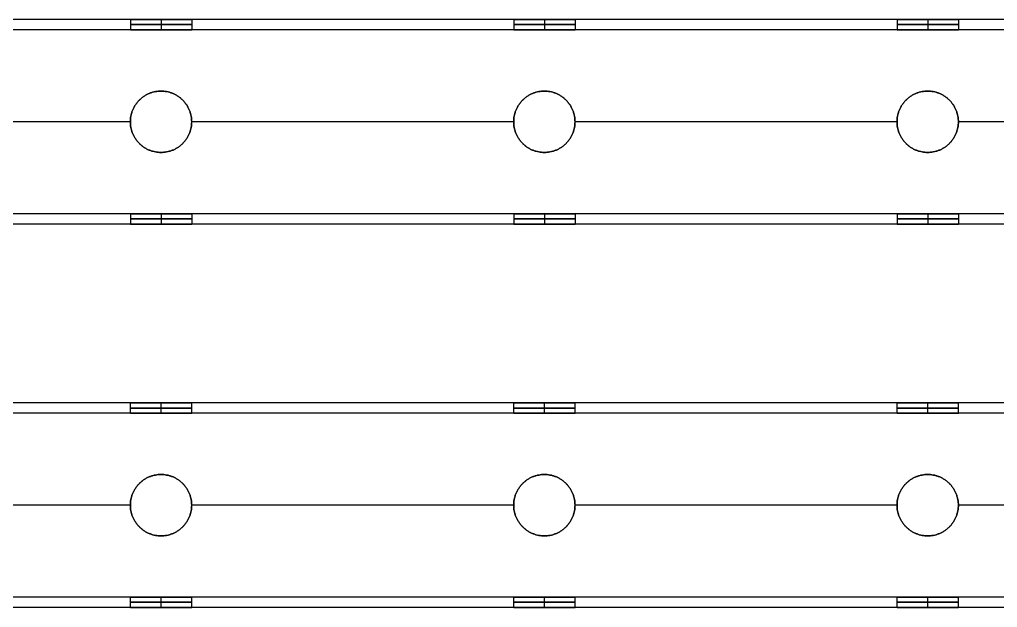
# Model space of a CAD drawing. Header units: millimetres. Extents: x -5956 to -4640, y -5088 to -3772.
# Drawn here: x -5213.3 to -5022, y -4487.4 to -4372.4 of the extents above; entities that cross this region are included whole.
import ezdxf

# ---------------------------------------------------------------- set-up
doc = ezdxf.new("R2010")
doc.units = ezdxf.units.MM
doc.header["$MEASUREMENT"] = 0
doc.layers.add('staal', color=5, linetype='Continuous', true_color=0x0000ff)

msp = doc.modelspace()

# ---------------------------------------------------------------- linework, layer by layer
at = {"layer": 'staal'}
for p, q in [((-5191.61, -4372.39, -404.81), (-5191.61, -4374.39, -404.81)), ((-5185.61, -4372.39, -398.81), (-5185.61, -4374.39, -398.81)), ((-5185.61, -4372.39, -410.81), (-5185.61, -4374.39, -410.81)), ((-5179.61, -4372.39, -404.81), (-5179.61, -4374.39, -404.81)), ((-5116.61, -4372.39, -404.81), (-5116.61, -4374.39, -404.81)), ((-5110.61, -4372.39, -398.81), (-5110.61, -4374.39, -398.81)), ((-5110.61, -4372.39, -410.81), (-5110.61, -4374.39, -410.81)), ((-5104.61, -4372.39, -404.81), (-5104.61, -4374.39, -404.81)), ((-5041.61, -4372.39, -404.81), (-5041.61, -4374.39, -404.81)), ((-5035.61, -4372.39, -398.81), (-5035.61, -4374.39, -398.81)), ((-5035.61, -4372.39, -410.81), (-5035.61, -4374.39, -410.81)), ((-5029.61, -4372.39, -404.81), (-5029.61, -4374.39, -404.81)), ((-5185.61, -4386.39, -422.81), (-5185.61, -4386.39, -424.81)), ((-5185.61, -4386.39, -384.81), (-5185.61, -4386.39, -386.81)), ((-5110.61, -4386.39, -422.81), (-5110.61, -4386.39, -424.81)), ((-5110.61, -4386.39, -384.81), (-5110.61, -4386.39, -386.81)), ((-5035.61, -4386.39, -422.81), (-5035.61, -4386.39, -424.81)), ((-5035.61, -4386.39, -384.81), (-5035.61, -4386.39, -386.81)), ((-5191.61, -4392.39, -422.81), (-5191.61, -4392.39, -424.81)), ((-5191.61, -4392.39, -384.81), (-5191.61, -4392.39, -386.81)), ((-5179.61, -4392.39, -422.81), (-5179.61, -4392.39, -424.81)), ((-5179.61, -4392.39, -384.81), (-5179.61, -4392.39, -386.81)), ((-5116.61, -4392.39, -422.81), (-5116.61, -4392.39, -424.81)), ((-5116.61, -4392.39, -384.81), (-5116.61, -4392.39, -386.81)), ((-5104.61, -4392.39, -422.81), (-5104.61, -4392.39, -424.81)), ((-5104.61, -4392.39, -384.81), (-5104.61, -4392.39, -386.81)), ((-5041.61, -4392.39, -422.81), (-5041.61, -4392.39, -424.81)), ((-5041.61, -4392.39, -384.81), (-5041.61, -4392.39, -386.81)), ((-5029.61, -4392.39, -422.81), (-5029.61, -4392.39, -424.81)), ((-5029.61, -4392.39, -384.81), (-5029.61, -4392.39, -386.81)), ((-5185.61, -4398.39, -422.81), (-5185.61, -4398.39, -424.81)), ((-5185.61, -4398.39, -384.81), (-5185.61, -4398.39, -386.81)), ((-5110.61, -4398.39, -422.81), (-5110.61, -4398.39, -424.81)), ((-5110.61, -4398.39, -384.81), (-5110.61, -4398.39, -386.81)), ((-5035.61, -4398.39, -422.81), (-5035.61, -4398.39, -424.81)), ((-5035.61, -4398.39, -384.81), (-5035.61, -4398.39, -386.81)), ((-5191.61, -4410.39, -404.81), (-5191.61, -4412.39, -404.81)), ((-5185.61, -4410.39, -398.81), (-5185.61, -4412.39, -398.81)), ((-5185.61, -4410.39, -410.81), (-5185.61, -4412.39, -410.81)), ((-5179.61, -4410.39, -404.81), (-5179.61, -4412.39, -404.81)), ((-5116.61, -4410.39, -404.81), (-5116.61, -4412.39, -404.81)), ((-5110.61, -4410.39, -398.81), (-5110.61, -4412.39, -398.81)), ((-5110.61, -4410.39, -410.81), (-5110.61, -4412.39, -410.81)), ((-5104.61, -4410.39, -404.81), (-5104.61, -4412.39, -404.81)), ((-5041.61, -4410.39, -404.81), (-5041.61, -4412.39, -404.81)), ((-5035.61, -4410.39, -398.81), (-5035.61, -4412.39, -398.81)), ((-5035.61, -4410.39, -410.81), (-5035.61, -4412.39, -410.81)), ((-5029.61, -4410.39, -404.81), (-5029.61, -4412.39, -404.81)), ((-5191.61, -4449.39, 1641.01), (-5191.61, -4447.39, 1641.01)), ((-5185.61, -4449.39, 1647.01), (-5185.61, -4447.39, 1647.01)), ((-5185.61, -4449.39, 1635.01), (-5185.61, -4447.39, 1635.01)), ((-5179.61, -4449.39, 1641.01), (-5179.61, -4447.39, 1641.01)), ((-5116.61, -4449.39, 1641.01), (-5116.61, -4447.39, 1641.01)), ((-5110.61, -4449.39, 1647.01), (-5110.61, -4447.39, 1647.01)), ((-5110.61, -4449.39, 1635.01), (-5110.61, -4447.39, 1635.01)), ((-5104.61, -4449.39, 1641.01), (-5104.61, -4447.39, 1641.01)), ((-5041.61, -4449.39, 1641.01), (-5041.61, -4447.39, 1641.01)), ((-5035.61, -4449.39, 1647.01), (-5035.61, -4447.39, 1647.01)), ((-5035.61, -4449.39, 1635.01), (-5035.61, -4447.39, 1635.01)), ((-5029.61, -4449.39, 1641.01), (-5029.61, -4447.39, 1641.01)), ((-5185.61, -4461.39, 1623.01), (-5185.61, -4461.39, 1621.01)), ((-5185.61, -4461.39, 1661.01), (-5185.61, -4461.39, 1659.01)), ((-5110.61, -4461.39, 1623.01), (-5110.61, -4461.39, 1621.01)), ((-5110.61, -4461.39, 1661.01), (-5110.61, -4461.39, 1659.01)), ((-5035.61, -4461.39, 1623.01), (-5035.61, -4461.39, 1621.01)), ((-5035.61, -4461.39, 1661.01), (-5035.61, -4461.39, 1659.01)), ((-5191.61, -4467.39, 1623.01), (-5191.61, -4467.39, 1621.01)), ((-5191.61, -4467.39, 1661.01), (-5191.61, -4467.39, 1659.01)), ((-5179.61, -4467.39, 1623.01), (-5179.61, -4467.39, 1621.01)), ((-5179.61, -4467.39, 1661.01), (-5179.61, -4467.39, 1659.01)), ((-5116.61, -4467.39, 1623.01), (-5116.61, -4467.39, 1621.01)), ((-5116.61, -4467.39, 1661.01), (-5116.61, -4467.39, 1659.01)), ((-5104.61, -4467.39, 1623.01), (-5104.61, -4467.39, 1621.01)), ((-5104.61, -4467.39, 1661.01), (-5104.61, -4467.39, 1659.01)), ((-5041.61, -4467.39, 1623.01), (-5041.61, -4467.39, 1621.01)), ((-5041.61, -4467.39, 1661.01), (-5041.61, -4467.39, 1659.01)), ((-5029.61, -4467.39, 1623.01), (-5029.61, -4467.39, 1621.01)), ((-5029.61, -4467.39, 1661.01), (-5029.61, -4467.39, 1659.01)), ((-5185.61, -4473.39, 1623.01), (-5185.61, -4473.39, 1621.01)), ((-5185.61, -4473.39, 1661.01), (-5185.61, -4473.39, 1659.01)), ((-5110.61, -4473.39, 1623.01), (-5110.61, -4473.39, 1621.01)), ((-5110.61, -4473.39, 1661.01), (-5110.61, -4473.39, 1659.01)), ((-5035.61, -4473.39, 1623.01), (-5035.61, -4473.39, 1621.01)), ((-5035.61, -4473.39, 1661.01), (-5035.61, -4473.39, 1659.01)), ((-5191.61, -4487.39, 1641.01), (-5191.61, -4485.39, 1641.01)), ((-5185.61, -4487.39, 1647.01), (-5185.61, -4485.39, 1647.01)), ((-5185.61, -4487.39, 1635.01), (-5185.61, -4485.39, 1635.01)), ((-5179.61, -4487.39, 1641.01), (-5179.61, -4485.39, 1641.01)), ((-5116.61, -4487.39, 1641.01), (-5116.61, -4485.39, 1641.01)), ((-5110.61, -4487.39, 1647.01), (-5110.61, -4485.39, 1647.01)), ((-5110.61, -4487.39, 1635.01), (-5110.61, -4485.39, 1635.01)), ((-5104.61, -4487.39, 1641.01), (-5104.61, -4485.39, 1641.01)), ((-5041.61, -4487.39, 1641.01), (-5041.61, -4485.39, 1641.01)), ((-5035.61, -4487.39, 1647.01), (-5035.61, -4485.39, 1647.01)), ((-5035.61, -4487.39, 1635.01), (-5035.61, -4485.39, 1635.01)), ((-5029.61, -4487.39, 1641.01), (-5029.61, -4485.39, 1641.01))]:
    msp.add_line(p, q, dxfattribs=at)
for points in [[(-4680.11, -4372.39, -424.81), (-4997.86, -4372.39, -424.81), (-5315.61, -4372.39, -424.81)], [(-4680.11, -4372.39, -384.81), (-4997.86, -4372.39, -384.81), (-5315.61, -4372.39, -384.81)], [(-5191.61, -4372.39, -404.81), (-5223.11, -4372.39, -404.81), (-5254.61, -4372.39, -404.81)], [(-5116.61, -4372.39, -404.81), (-5148.11, -4372.39, -404.81), (-5179.61, -4372.39, -404.81)], [(-5041.61, -4372.39, -404.81), (-5073.11, -4372.39, -404.81), (-5104.61, -4372.39, -404.81)], [(-4966.61, -4372.39, -404.81), (-4998.11, -4372.39, -404.81), (-5029.61, -4372.39, -404.81)], [(-4680.11, -4374.39, -422.81), (-4997.86, -4374.39, -422.81), (-5315.61, -4374.39, -422.81)], [(-4680.11, -4374.39, -386.81), (-4997.86, -4374.39, -386.81), (-5315.61, -4374.39, -386.81)], [(-5191.61, -4374.39, -404.81), (-5223.11, -4374.39, -404.81), (-5254.61, -4374.39, -404.81)], [(-5116.61, -4374.39, -404.81), (-5148.11, -4374.39, -404.81), (-5179.61, -4374.39, -404.81)], [(-5041.61, -4374.39, -404.81), (-5073.11, -4374.39, -404.81), (-5104.61, -4374.39, -404.81)], [(-4966.61, -4374.39, -404.81), (-4998.11, -4374.39, -404.81), (-5029.61, -4374.39, -404.81)], [(-5191.61, -4392.39, -424.81), (-5223.11, -4392.39, -424.81), (-5254.61, -4392.39, -424.81)], [(-5191.61, -4392.39, -384.81), (-5223.11, -4392.39, -384.81), (-5254.61, -4392.39, -384.81)], [(-5191.61, -4392.39, -422.81), (-5223.11, -4392.39, -422.81), (-5254.61, -4392.39, -422.81)], [(-5191.61, -4392.39, -386.81), (-5223.11, -4392.39, -386.81), (-5254.61, -4392.39, -386.81)], [(-5116.61, -4392.39, -424.81), (-5148.11, -4392.39, -424.81), (-5179.61, -4392.39, -424.81)], [(-5116.61, -4392.39, -384.81), (-5148.11, -4392.39, -384.81), (-5179.61, -4392.39, -384.81)], [(-5116.61, -4392.39, -422.81), (-5148.11, -4392.39, -422.81), (-5179.61, -4392.39, -422.81)], [(-5116.61, -4392.39, -386.81), (-5148.11, -4392.39, -386.81), (-5179.61, -4392.39, -386.81)], [(-5041.61, -4392.39, -424.81), (-5073.11, -4392.39, -424.81), (-5104.61, -4392.39, -424.81)], [(-5041.61, -4392.39, -384.81), (-5073.11, -4392.39, -384.81), (-5104.61, -4392.39, -384.81)], [(-5041.61, -4392.39, -422.81), (-5073.11, -4392.39, -422.81), (-5104.61, -4392.39, -422.81)], [(-5041.61, -4392.39, -386.81), (-5073.11, -4392.39, -386.81), (-5104.61, -4392.39, -386.81)], [(-4966.61, -4392.39, -424.81), (-4998.11, -4392.39, -424.81), (-5029.61, -4392.39, -424.81)], [(-4966.61, -4392.39, -384.81), (-4998.11, -4392.39, -384.81), (-5029.61, -4392.39, -384.81)], [(-4966.61, -4392.39, -422.81), (-4998.11, -4392.39, -422.81), (-5029.61, -4392.39, -422.81)], [(-4966.61, -4392.39, -386.81), (-4998.11, -4392.39, -386.81), (-5029.61, -4392.39, -386.81)], [(-4680.11, -4410.39, -422.81), (-4997.86, -4410.39, -422.81), (-5315.61, -4410.39, -422.81)], [(-4680.11, -4410.39, -386.81), (-4997.86, -4410.39, -386.81), (-5315.61, -4410.39, -386.81)], [(-5191.61, -4410.39, -404.81), (-5223.11, -4410.39, -404.81), (-5254.61, -4410.39, -404.81)], [(-5116.61, -4410.39, -404.81), (-5148.11, -4410.39, -404.81), (-5179.61, -4410.39, -404.81)], [(-5041.61, -4410.39, -404.81), (-5073.11, -4410.39, -404.81), (-5104.61, -4410.39, -404.81)], [(-4966.61, -4410.39, -404.81), (-4998.11, -4410.39, -404.81), (-5029.61, -4410.39, -404.81)], [(-4680.11, -4412.39, -424.81), (-4997.86, -4412.39, -424.81), (-5315.61, -4412.39, -424.81)], [(-4680.11, -4412.39, -384.81), (-4997.86, -4412.39, -384.81), (-5315.61, -4412.39, -384.81)], [(-5191.61, -4412.39, -404.81), (-5223.11, -4412.39, -404.81), (-5254.61, -4412.39, -404.81)], [(-5116.61, -4412.39, -404.81), (-5148.11, -4412.39, -404.81), (-5179.61, -4412.39, -404.81)], [(-5041.61, -4412.39, -404.81), (-5073.11, -4412.39, -404.81), (-5104.61, -4412.39, -404.81)], [(-4966.61, -4412.39, -404.81), (-4998.11, -4412.39, -404.81), (-5029.61, -4412.39, -404.81)], [(-4680.11, -4447.39, 1621.01), (-4997.86, -4447.39, 1621.01), (-5315.61, -4447.39, 1621.01)], [(-4680.11, -4447.39, 1661.01), (-4997.86, -4447.39, 1661.01), (-5315.61, -4447.39, 1661.01)], [(-5191.61, -4447.39, 1641.01), (-5223.11, -4447.39, 1641.01), (-5254.61, -4447.39, 1641.01)], [(-5116.61, -4447.39, 1641.01), (-5148.11, -4447.39, 1641.01), (-5179.61, -4447.39, 1641.01)], [(-5041.61, -4447.39, 1641.01), (-5073.11, -4447.39, 1641.01), (-5104.61, -4447.39, 1641.01)], [(-4966.61, -4447.39, 1641.01), (-4998.11, -4447.39, 1641.01), (-5029.61, -4447.39, 1641.01)], [(-4680.11, -4449.39, 1623.01), (-4997.86, -4449.39, 1623.01), (-5315.61, -4449.39, 1623.01)], [(-4680.11, -4449.39, 1659.01), (-4997.86, -4449.39, 1659.01), (-5315.61, -4449.39, 1659.01)], [(-5191.61, -4449.39, 1641.01), (-5223.11, -4449.39, 1641.01), (-5254.61, -4449.39, 1641.01)], [(-5116.61, -4449.39, 1641.01), (-5148.11, -4449.39, 1641.01), (-5179.61, -4449.39, 1641.01)], [(-5041.61, -4449.39, 1641.01), (-5073.11, -4449.39, 1641.01), (-5104.61, -4449.39, 1641.01)], [(-4966.61, -4449.39, 1641.01), (-4998.11, -4449.39, 1641.01), (-5029.61, -4449.39, 1641.01)], [(-5191.61, -4467.39, 1621.01), (-5223.11, -4467.39, 1621.01), (-5254.61, -4467.39, 1621.01)], [(-5191.61, -4467.39, 1661.01), (-5223.11, -4467.39, 1661.01), (-5254.61, -4467.39, 1661.01)], [(-5191.61, -4467.39, 1623.01), (-5223.11, -4467.39, 1623.01), (-5254.61, -4467.39, 1623.01)], [(-5191.61, -4467.39, 1659.01), (-5223.11, -4467.39, 1659.01), (-5254.61, -4467.39, 1659.01)], [(-5116.61, -4467.39, 1621.01), (-5148.11, -4467.39, 1621.01), (-5179.61, -4467.39, 1621.01)], [(-5116.61, -4467.39, 1661.01), (-5148.11, -4467.39, 1661.01), (-5179.61, -4467.39, 1661.01)], [(-5116.61, -4467.39, 1623.01), (-5148.11, -4467.39, 1623.01), (-5179.61, -4467.39, 1623.01)], [(-5116.61, -4467.39, 1659.01), (-5148.11, -4467.39, 1659.01), (-5179.61, -4467.39, 1659.01)], [(-5041.61, -4467.39, 1621.01), (-5073.11, -4467.39, 1621.01), (-5104.61, -4467.39, 1621.01)], [(-5041.61, -4467.39, 1661.01), (-5073.11, -4467.39, 1661.01), (-5104.61, -4467.39, 1661.01)], [(-5041.61, -4467.39, 1623.01), (-5073.11, -4467.39, 1623.01), (-5104.61, -4467.39, 1623.01)], [(-5041.61, -4467.39, 1659.01), (-5073.11, -4467.39, 1659.01), (-5104.61, -4467.39, 1659.01)], [(-4966.61, -4467.39, 1621.01), (-4998.11, -4467.39, 1621.01), (-5029.61, -4467.39, 1621.01)], [(-4966.61, -4467.39, 1661.01), (-4998.11, -4467.39, 1661.01), (-5029.61, -4467.39, 1661.01)], [(-4966.61, -4467.39, 1623.01), (-4998.11, -4467.39, 1623.01), (-5029.61, -4467.39, 1623.01)], [(-4966.61, -4467.39, 1659.01), (-4998.11, -4467.39, 1659.01), (-5029.61, -4467.39, 1659.01)], [(-4680.11, -4485.39, 1623.01), (-4997.86, -4485.39, 1623.01), (-5315.61, -4485.39, 1623.01)], [(-4680.11, -4485.39, 1659.01), (-4997.86, -4485.39, 1659.01), (-5315.61, -4485.39, 1659.01)], [(-5191.61, -4485.39, 1641.01), (-5223.11, -4485.39, 1641.01), (-5254.61, -4485.39, 1641.01)], [(-5116.61, -4485.39, 1641.01), (-5148.11, -4485.39, 1641.01), (-5179.61, -4485.39, 1641.01)], [(-5041.61, -4485.39, 1641.01), (-5073.11, -4485.39, 1641.01), (-5104.61, -4485.39, 1641.01)], [(-4966.61, -4485.39, 1641.01), (-4998.11, -4485.39, 1641.01), (-5029.61, -4485.39, 1641.01)], [(-4680.11, -4487.39, 1621.01), (-4997.86, -4487.39, 1621.01), (-5315.61, -4487.39, 1621.01)], [(-4680.11, -4487.39, 1661.01), (-4997.86, -4487.39, 1661.01), (-5315.61, -4487.39, 1661.01)], [(-5191.61, -4487.39, 1641.01), (-5223.11, -4487.39, 1641.01), (-5254.61, -4487.39, 1641.01)], [(-5116.61, -4487.39, 1641.01), (-5148.11, -4487.39, 1641.01), (-5179.61, -4487.39, 1641.01)], [(-5041.61, -4487.39, 1641.01), (-5073.11, -4487.39, 1641.01), (-5104.61, -4487.39, 1641.01)], [(-4966.61, -4487.39, 1641.01), (-4998.11, -4487.39, 1641.01), (-5029.61, -4487.39, 1641.01)]]:
    msp.add_open_spline(points, degree=2, dxfattribs=at)
for points, weights, knots in [([(-5185.61, -4372.39, -398.81), (-5191.61, -4372.39, -398.81), (-5191.61, -4372.39, -404.81), (-5191.61, -4372.39, -410.81), (-5185.61, -4372.39, -410.81), (-5179.61, -4372.39, -410.81), (-5179.61, -4372.39, -404.81), (-5179.61, -4372.39, -398.81), (-5185.61, -4372.39, -398.81)], [1, 0.707106781187, 1, 0.707106781187, 1, 0.707106781187, 1, 0.707106781187, 1], [0, 0, 0, 7.853982, 7.853982, 15.707963, 15.707963, 23.561945, 23.561945, 31.415927, 31.415927, 31.415927]), ([(-5185.61, -4373.39, -398.81), (-5191.61, -4373.39, -398.81), (-5191.61, -4373.39, -404.81), (-5191.61, -4373.39, -410.81), (-5185.61, -4373.39, -410.81), (-5179.61, -4373.39, -410.81), (-5179.61, -4373.39, -404.81), (-5179.61, -4373.39, -398.81), (-5185.61, -4373.39, -398.81)], [1, 0.707106781187, 1, 0.707106781187, 1, 0.707106781187, 1, 0.707106781187, 1], [0, 0, 0, 7.853982, 7.853982, 15.707963, 15.707963, 23.561945, 23.561945, 31.415927, 31.415927, 31.415927]), ([(-5110.61, -4372.39, -398.81), (-5116.61, -4372.39, -398.81), (-5116.61, -4372.39, -404.81), (-5116.61, -4372.39, -410.81), (-5110.61, -4372.39, -410.81), (-5104.61, -4372.39, -410.81), (-5104.61, -4372.39, -404.81), (-5104.61, -4372.39, -398.81), (-5110.61, -4372.39, -398.81)], [1, 0.707106781187, 1, 0.707106781187, 1, 0.707106781187, 1, 0.707106781187, 1], [0, 0, 0, 7.853982, 7.853982, 15.707963, 15.707963, 23.561945, 23.561945, 31.415927, 31.415927, 31.415927]), ([(-5110.61, -4373.39, -398.81), (-5116.61, -4373.39, -398.81), (-5116.61, -4373.39, -404.81), (-5116.61, -4373.39, -410.81), (-5110.61, -4373.39, -410.81), (-5104.61, -4373.39, -410.81), (-5104.61, -4373.39, -404.81), (-5104.61, -4373.39, -398.81), (-5110.61, -4373.39, -398.81)], [1, 0.707106781187, 1, 0.707106781187, 1, 0.707106781187, 1, 0.707106781187, 1], [0, 0, 0, 7.853982, 7.853982, 15.707963, 15.707963, 23.561945, 23.561945, 31.415927, 31.415927, 31.415927]), ([(-5035.61, -4372.39, -398.81), (-5041.61, -4372.39, -398.81), (-5041.61, -4372.39, -404.81), (-5041.61, -4372.39, -410.81), (-5035.61, -4372.39, -410.81), (-5029.61, -4372.39, -410.81), (-5029.61, -4372.39, -404.81), (-5029.61, -4372.39, -398.81), (-5035.61, -4372.39, -398.81)], [1, 0.707106781187, 1, 0.707106781187, 1, 0.707106781187, 1, 0.707106781187, 1], [0, 0, 0, 7.853982, 7.853982, 15.707963, 15.707963, 23.561945, 23.561945, 31.415927, 31.415927, 31.415927]), ([(-5035.61, -4373.39, -398.81), (-5041.61, -4373.39, -398.81), (-5041.61, -4373.39, -404.81), (-5041.61, -4373.39, -410.81), (-5035.61, -4373.39, -410.81), (-5029.61, -4373.39, -410.81), (-5029.61, -4373.39, -404.81), (-5029.61, -4373.39, -398.81), (-5035.61, -4373.39, -398.81)], [1, 0.707106781187, 1, 0.707106781187, 1, 0.707106781187, 1, 0.707106781187, 1], [0, 0, 0, 7.853982, 7.853982, 15.707963, 15.707963, 23.561945, 23.561945, 31.415927, 31.415927, 31.415927]), ([(-5185.61, -4374.39, -398.81), (-5179.61, -4374.39, -398.81), (-5179.61, -4374.39, -404.81), (-5179.61, -4374.39, -410.81), (-5185.61, -4374.39, -410.81), (-5191.61, -4374.39, -410.81), (-5191.61, -4374.39, -404.81), (-5191.61, -4374.39, -398.81), (-5185.61, -4374.39, -398.81)], [1, 0.707106781187, 1, 0.707106781187, 1, 0.707106781187, 1, 0.707106781187, 1], [-31.415927, -31.415927, -31.415927, -23.561945, -23.561945, -15.707963, -15.707963, -7.853982, -7.853982, 0, 0, 0]), ([(-5110.61, -4374.39, -398.81), (-5104.61, -4374.39, -398.81), (-5104.61, -4374.39, -404.81), (-5104.61, -4374.39, -410.81), (-5110.61, -4374.39, -410.81), (-5116.61, -4374.39, -410.81), (-5116.61, -4374.39, -404.81), (-5116.61, -4374.39, -398.81), (-5110.61, -4374.39, -398.81)], [1, 0.707106781187, 1, 0.707106781187, 1, 0.707106781187, 1, 0.707106851018, 0.999999860338], [-31.415927, -31.415927, -31.415927, -23.561944, -23.561944, -15.707962, -15.707962, -7.85398, -7.85398, 0, 0, 0]), ([(-5035.61, -4374.39, -398.81), (-5029.61, -4374.39, -398.81), (-5029.61, -4374.39, -404.81), (-5029.61, -4374.39, -410.81), (-5035.61, -4374.39, -410.81), (-5041.61, -4374.39, -410.81), (-5041.61, -4374.39, -404.81), (-5041.61, -4374.39, -398.81), (-5035.61, -4374.39, -398.81)], [1, 0.707106781187, 1, 0.707106781187, 1, 0.707106781187, 1, 0.707106851018, 0.999999860338], [-31.415927, -31.415927, -31.415927, -23.561944, -23.561944, -15.707962, -15.707962, -7.85398, -7.85398, 0, 0, 0]), ([(-5185.61, -4398.39, -424.81), (-5179.61, -4398.39, -424.81), (-5179.61, -4392.39, -424.81), (-5179.61, -4386.39, -424.81), (-5185.61, -4386.39, -424.81), (-5191.61, -4386.39, -424.81), (-5191.61, -4392.39, -424.81), (-5191.61, -4398.39, -424.81), (-5185.61, -4398.39, -424.81)], [1, 0.707106781187, 1, 0.707106781187, 1, 0.707106781187, 1, 0.707106781187, 1], [-31.415927, -31.415927, -31.415927, -23.561945, -23.561945, -15.707963, -15.707963, -7.853982, -7.853982, 0, 0, 0]), ([(-5185.61, -4398.39, -384.81), (-5191.61, -4398.39, -384.81), (-5191.61, -4392.39, -384.81), (-5191.61, -4386.39, -384.81), (-5185.61, -4386.39, -384.81), (-5179.61, -4386.39, -384.81), (-5179.61, -4392.39, -384.81), (-5179.61, -4398.39, -384.81), (-5185.61, -4398.39, -384.81)], [1, 0.707106781187, 1, 0.707106781187, 1, 0.707106781187, 1, 0.707106781187, 1], [0, 0, 0, 7.853982, 7.853982, 15.707963, 15.707963, 23.561945, 23.561945, 31.415927, 31.415927, 31.415927]), ([(-5185.61, -4398.39, -422.81), (-5191.61, -4398.39, -422.81), (-5191.61, -4392.39, -422.81), (-5191.61, -4386.39, -422.81), (-5185.61, -4386.39, -422.81), (-5179.61, -4386.39, -422.81), (-5179.61, -4392.39, -422.81), (-5179.61, -4398.39, -422.81), (-5185.61, -4398.39, -422.81)], [1, 0.707106781187, 1, 0.707106781187, 1, 0.707106781187, 1, 0.707106781187, 1], [0, 0, 0, 7.853982, 7.853982, 15.707963, 15.707963, 23.561945, 23.561945, 31.415927, 31.415927, 31.415927]), ([(-5185.61, -4398.39, -386.81), (-5179.61, -4398.39, -386.81), (-5179.61, -4392.39, -386.81), (-5179.61, -4386.39, -386.81), (-5185.61, -4386.39, -386.81), (-5191.61, -4386.39, -386.81), (-5191.61, -4392.39, -386.81), (-5191.61, -4398.39, -386.81), (-5185.61, -4398.39, -386.81)], [1, 0.707106781187, 1, 0.707106781187, 1, 0.707106781187, 1, 0.707106781187, 1], [-31.415927, -31.415927, -31.415927, -23.561945, -23.561945, -15.707963, -15.707963, -7.853982, -7.853982, 0, 0, 0]), ([(-5185.61, -4398.39, -423.81), (-5191.61, -4398.39, -423.81), (-5191.61, -4392.39, -423.81), (-5191.61, -4386.39, -423.81), (-5185.61, -4386.39, -423.81), (-5179.61, -4386.39, -423.81), (-5179.61, -4392.39, -423.81), (-5179.61, -4398.39, -423.81), (-5185.61, -4398.39, -423.81)], [1, 0.707106781187, 1, 0.707106781187, 1, 0.707106781187, 1, 0.707106781187, 1], [0, 0, 0, 7.853982, 7.853982, 15.707963, 15.707963, 23.561945, 23.561945, 31.415927, 31.415927, 31.415927]), ([(-5185.61, -4398.39, -385.81), (-5191.61, -4398.39, -385.81), (-5191.61, -4392.39, -385.81), (-5191.61, -4386.39, -385.81), (-5185.61, -4386.39, -385.81), (-5179.61, -4386.39, -385.81), (-5179.61, -4392.39, -385.81), (-5179.61, -4398.39, -385.81), (-5185.61, -4398.39, -385.81)], [1, 0.707106781187, 1, 0.707106781187, 1, 0.707106781187, 1, 0.707106781187, 1], [0, 0, 0, 7.853982, 7.853982, 15.707963, 15.707963, 23.561945, 23.561945, 31.415927, 31.415927, 31.415927]), ([(-5110.61, -4398.39, -424.81), (-5104.61, -4398.39, -424.81), (-5104.61, -4392.39, -424.81), (-5104.61, -4386.39, -424.81), (-5110.61, -4386.39, -424.81), (-5116.61, -4386.39, -424.81), (-5116.61, -4392.39, -424.81), (-5116.61, -4398.39, -424.81), (-5110.61, -4398.39, -424.81)], [1, 0.707106781187, 1, 0.707106781187, 1, 0.707106781187, 1, 0.707106781187, 1], [-31.415927, -31.415927, -31.415927, -23.561945, -23.561945, -15.707963, -15.707963, -7.853982, -7.853982, 0, 0, 0]), ([(-5110.61, -4398.39, -384.81), (-5116.61, -4398.39, -384.81), (-5116.61, -4392.39, -384.81), (-5116.61, -4386.39, -384.81), (-5110.61, -4386.39, -384.81), (-5104.61, -4386.39, -384.81), (-5104.61, -4392.39, -384.81), (-5104.61, -4398.39, -384.81), (-5110.61, -4398.39, -384.81)], [1, 0.707106781187, 1, 0.707106781187, 1, 0.707106781187, 1, 0.707106781187, 1], [0, 0, 0, 7.853982, 7.853982, 15.707963, 15.707963, 23.561945, 23.561945, 31.415927, 31.415927, 31.415927]), ([(-5110.61, -4398.39, -422.81), (-5116.61, -4398.39, -422.81), (-5116.61, -4392.39, -422.81), (-5116.61, -4386.39, -422.81), (-5110.61, -4386.39, -422.81), (-5104.61, -4386.39, -422.81), (-5104.61, -4392.39, -422.81), (-5104.61, -4398.39, -422.81), (-5110.61, -4398.39, -422.81)], [1, 0.707106781187, 1, 0.707106781187, 1, 0.707106781187, 1, 0.707106781187, 1], [0, 0, 0, 7.853982, 7.853982, 15.707963, 15.707963, 23.561945, 23.561945, 31.415927, 31.415927, 31.415927]), ([(-5110.61, -4398.39, -386.81), (-5104.61, -4398.39, -386.81), (-5104.61, -4392.39, -386.81), (-5104.61, -4386.39, -386.81), (-5110.61, -4386.39, -386.81), (-5116.61, -4386.39, -386.81), (-5116.61, -4392.39, -386.81), (-5116.61, -4398.39, -386.81), (-5110.61, -4398.39, -386.81)], [1, 0.707106781187, 1, 0.707106781187, 1, 0.707106781187, 1, 0.707106781187, 1], [-31.415927, -31.415927, -31.415927, -23.561945, -23.561945, -15.707963, -15.707963, -7.853982, -7.853982, 0, 0, 0]), ([(-5110.61, -4398.39, -423.81), (-5116.61, -4398.39, -423.81), (-5116.61, -4392.39, -423.81), (-5116.61, -4386.39, -423.81), (-5110.61, -4386.39, -423.81), (-5104.61, -4386.39, -423.81), (-5104.61, -4392.39, -423.81), (-5104.61, -4398.39, -423.81), (-5110.61, -4398.39, -423.81)], [1, 0.707106781187, 1, 0.707106781187, 1, 0.707106781187, 1, 0.707106781187, 1], [0, 0, 0, 7.853982, 7.853982, 15.707963, 15.707963, 23.561945, 23.561945, 31.415927, 31.415927, 31.415927]), ([(-5110.61, -4398.39, -385.81), (-5116.61, -4398.39, -385.81), (-5116.61, -4392.39, -385.81), (-5116.61, -4386.39, -385.81), (-5110.61, -4386.39, -385.81), (-5104.61, -4386.39, -385.81), (-5104.61, -4392.39, -385.81), (-5104.61, -4398.39, -385.81), (-5110.61, -4398.39, -385.81)], [1, 0.707106781187, 1, 0.707106781187, 1, 0.707106781187, 1, 0.707106781187, 1], [0, 0, 0, 7.853982, 7.853982, 15.707963, 15.707963, 23.561945, 23.561945, 31.415927, 31.415927, 31.415927]), ([(-5035.61, -4398.39, -424.81), (-5029.61, -4398.39, -424.81), (-5029.61, -4392.39, -424.81), (-5029.61, -4386.39, -424.81), (-5035.61, -4386.39, -424.81), (-5041.61, -4386.39, -424.81), (-5041.61, -4392.39, -424.81), (-5041.61, -4398.39, -424.81), (-5035.61, -4398.39, -424.81)], [1, 0.707106781187, 1, 0.707106781187, 1, 0.707106781187, 1, 0.707106781187, 1], [-31.415927, -31.415927, -31.415927, -23.561945, -23.561945, -15.707963, -15.707963, -7.853982, -7.853982, 0, 0, 0]), ([(-5035.61, -4398.39, -384.81), (-5041.61, -4398.39, -384.81), (-5041.61, -4392.39, -384.81), (-5041.61, -4386.39, -384.81), (-5035.61, -4386.39, -384.81), (-5029.61, -4386.39, -384.81), (-5029.61, -4392.39, -384.81), (-5029.61, -4398.39, -384.81), (-5035.61, -4398.39, -384.81)], [1, 0.707106781187, 1, 0.707106781187, 1, 0.707106781187, 1, 0.707106781187, 1], [0, 0, 0, 7.853982, 7.853982, 15.707963, 15.707963, 23.561945, 23.561945, 31.415927, 31.415927, 31.415927]), ([(-5035.61, -4398.39, -422.81), (-5041.61, -4398.39, -422.81), (-5041.61, -4392.39, -422.81), (-5041.61, -4386.39, -422.81), (-5035.61, -4386.39, -422.81), (-5029.61, -4386.39, -422.81), (-5029.61, -4392.39, -422.81), (-5029.61, -4398.39, -422.81), (-5035.61, -4398.39, -422.81)], [1, 0.707106781187, 1, 0.707106781187, 1, 0.707106781187, 1, 0.707106781187, 1], [0, 0, 0, 7.853982, 7.853982, 15.707963, 15.707963, 23.561945, 23.561945, 31.415927, 31.415927, 31.415927]), ([(-5035.61, -4398.39, -386.81), (-5029.61, -4398.39, -386.81), (-5029.61, -4392.39, -386.81), (-5029.61, -4386.39, -386.81), (-5035.61, -4386.39, -386.81), (-5041.61, -4386.39, -386.81), (-5041.61, -4392.39, -386.81), (-5041.61, -4398.39, -386.81), (-5035.61, -4398.39, -386.81)], [1, 0.707106781187, 1, 0.707106781187, 1, 0.707106781187, 1, 0.707106781187, 1], [-31.415927, -31.415927, -31.415927, -23.561945, -23.561945, -15.707963, -15.707963, -7.853982, -7.853982, 0, 0, 0]), ([(-5035.61, -4398.39, -423.81), (-5041.61, -4398.39, -423.81), (-5041.61, -4392.39, -423.81), (-5041.61, -4386.39, -423.81), (-5035.61, -4386.39, -423.81), (-5029.61, -4386.39, -423.81), (-5029.61, -4392.39, -423.81), (-5029.61, -4398.39, -423.81), (-5035.61, -4398.39, -423.81)], [1, 0.707106781187, 1, 0.707106781187, 1, 0.707106781187, 1, 0.707106781187, 1], [0, 0, 0, 7.853982, 7.853982, 15.707963, 15.707963, 23.561945, 23.561945, 31.415927, 31.415927, 31.415927]), ([(-5035.61, -4398.39, -385.81), (-5041.61, -4398.39, -385.81), (-5041.61, -4392.39, -385.81), (-5041.61, -4386.39, -385.81), (-5035.61, -4386.39, -385.81), (-5029.61, -4386.39, -385.81), (-5029.61, -4392.39, -385.81), (-5029.61, -4398.39, -385.81), (-5035.61, -4398.39, -385.81)], [1, 0.707106781187, 1, 0.707106781187, 1, 0.707106781187, 1, 0.707106781187, 1], [0, 0, 0, 7.853982, 7.853982, 15.707963, 15.707963, 23.561945, 23.561945, 31.415927, 31.415927, 31.415927]), ([(-5185.61, -4410.39, -398.81), (-5191.61, -4410.39, -398.81), (-5191.61, -4410.39, -404.81), (-5191.61, -4410.39, -410.81), (-5185.61, -4410.39, -410.81), (-5179.61, -4410.39, -410.81), (-5179.61, -4410.39, -404.81), (-5179.61, -4410.39, -398.81), (-5185.61, -4410.39, -398.81)], [0.999999860338, 0.707106851018, 1, 0.707106781187, 1, 0.707106781187, 1, 0.707106851018, 0.999999860338], [0, 0, 0, 7.853981, 7.853981, 15.707963, 15.707963, 23.561946, 23.561946, 31.415927, 31.415927, 31.415927]), ([(-5185.61, -4411.39, -398.81), (-5191.61, -4411.39, -398.81), (-5191.61, -4411.39, -404.81), (-5191.61, -4411.39, -410.81), (-5185.61, -4411.39, -410.81), (-5179.61, -4411.39, -410.81), (-5179.61, -4411.39, -404.81), (-5179.61, -4411.39, -398.81), (-5185.61, -4411.39, -398.81)], [1, 0.707106781187, 1, 0.707106781187, 1, 0.707106781187, 1, 0.707106781187, 1], [0, 0, 0, 7.853982, 7.853982, 15.707963, 15.707963, 23.561945, 23.561945, 31.415927, 31.415927, 31.415927]), ([(-5110.61, -4410.39, -398.81), (-5116.61, -4410.39, -398.81), (-5116.61, -4410.39, -404.81), (-5116.61, -4410.39, -410.81), (-5110.61, -4410.39, -410.81), (-5104.61, -4410.39, -410.81), (-5104.61, -4410.39, -404.81), (-5104.61, -4410.39, -398.81), (-5110.61, -4410.39, -398.81)], [0.999999860338, 0.707106851018, 1, 0.707106781187, 1, 0.707106781187, 1, 0.707106851018, 0.999999860338], [0, 0, 0, 7.853981, 7.853981, 15.707963, 15.707963, 23.561946, 23.561946, 31.415927, 31.415927, 31.415927]), ([(-5110.61, -4411.39, -398.81), (-5116.61, -4411.39, -398.81), (-5116.61, -4411.39, -404.81), (-5116.61, -4411.39, -410.81), (-5110.61, -4411.39, -410.81), (-5104.61, -4411.39, -410.81), (-5104.61, -4411.39, -404.81), (-5104.61, -4411.39, -398.81), (-5110.61, -4411.39, -398.81)], [1, 0.707106781187, 1, 0.707106781187, 1, 0.707106781187, 1, 0.707106781187, 1], [0, 0, 0, 7.853982, 7.853982, 15.707963, 15.707963, 23.561945, 23.561945, 31.415927, 31.415927, 31.415927]), ([(-5035.61, -4410.39, -398.81), (-5041.61, -4410.39, -398.81), (-5041.61, -4410.39, -404.81), (-5041.61, -4410.39, -410.81), (-5035.61, -4410.39, -410.81), (-5029.61, -4410.39, -410.81), (-5029.61, -4410.39, -404.81), (-5029.61, -4410.39, -398.81), (-5035.61, -4410.39, -398.81)], [1, 0.707106781187, 1, 0.707106781187, 1, 0.707106781187, 1, 0.707106781187, 1], [0, 0, 0, 7.853982, 7.853982, 15.707963, 15.707963, 23.561945, 23.561945, 31.415927, 31.415927, 31.415927]), ([(-5035.61, -4411.39, -398.81), (-5041.61, -4411.39, -398.81), (-5041.61, -4411.39, -404.81), (-5041.61, -4411.39, -410.81), (-5035.61, -4411.39, -410.81), (-5029.61, -4411.39, -410.81), (-5029.61, -4411.39, -404.81), (-5029.61, -4411.39, -398.81), (-5035.61, -4411.39, -398.81)], [1, 0.707106781187, 1, 0.707106781187, 1, 0.707106781187, 1, 0.707106781187, 1], [0, 0, 0, 7.853982, 7.853982, 15.707963, 15.707963, 23.561945, 23.561945, 31.415927, 31.415927, 31.415927]), ([(-5185.61, -4412.39, -398.81), (-5179.61, -4412.39, -398.81), (-5179.61, -4412.39, -404.81), (-5179.61, -4412.39, -410.81), (-5185.61, -4412.39, -410.81), (-5191.61, -4412.39, -410.81), (-5191.61, -4412.39, -404.81), (-5191.61, -4412.39, -398.81), (-5185.61, -4412.39, -398.81)], [1, 0.707106781187, 1, 0.707106781187, 1, 0.707106781187, 1, 0.707106781187, 1], [-31.415927, -31.415927, -31.415927, -23.561945, -23.561945, -15.707963, -15.707963, -7.853982, -7.853982, 0, 0, 0]), ([(-5110.61, -4412.39, -398.81), (-5104.61, -4412.39, -398.81), (-5104.61, -4412.39, -404.81), (-5104.61, -4412.39, -410.81), (-5110.61, -4412.39, -410.81), (-5116.61, -4412.39, -410.81), (-5116.61, -4412.39, -404.81), (-5116.61, -4412.39, -398.81), (-5110.61, -4412.39, -398.81)], [1, 0.707106781187, 1, 0.707106781187, 1, 0.707106781187, 1, 0.707106781187, 1], [-31.415927, -31.415927, -31.415927, -23.561945, -23.561945, -15.707963, -15.707963, -7.853982, -7.853982, 0, 0, 0]), ([(-5035.61, -4412.39, -398.81), (-5029.61, -4412.39, -398.81), (-5029.61, -4412.39, -404.81), (-5029.61, -4412.39, -410.81), (-5035.61, -4412.39, -410.81), (-5041.61, -4412.39, -410.81), (-5041.61, -4412.39, -404.81), (-5041.61, -4412.39, -398.81), (-5035.61, -4412.39, -398.81)], [1, 0.707106781187, 1, 0.707106781187, 1, 0.707106781187, 1, 0.707106781187, 1], [-31.415927, -31.415927, -31.415927, -23.561945, -23.561945, -15.707963, -15.707963, -7.853982, -7.853982, 0, 0, 0]), ([(-5185.61, -4447.39, 1647.01), (-5179.61, -4447.39, 1647.01), (-5179.61, -4447.39, 1641.01), (-5179.61, -4447.39, 1635.01), (-5185.61, -4447.39, 1635.01), (-5191.61, -4447.39, 1635.01), (-5191.61, -4447.39, 1641.01), (-5191.61, -4447.39, 1647.01), (-5185.61, -4447.39, 1647.01)], [1, 0.707106781187, 1, 0.707106781187, 1, 0.707106781187, 1, 0.707106781187, 1], [-31.415927, -31.415927, -31.415927, -23.561945, -23.561945, -15.707963, -15.707963, -7.853982, -7.853982, 0, 0, 0]), ([(-5110.61, -4447.39, 1647.01), (-5104.61, -4447.39, 1647.01), (-5104.61, -4447.39, 1641.01), (-5104.61, -4447.39, 1635.01), (-5110.61, -4447.39, 1635.01), (-5116.61, -4447.39, 1635.01), (-5116.61, -4447.39, 1641.01), (-5116.61, -4447.39, 1647.01), (-5110.61, -4447.39, 1647.01)], [1, 0.707106781187, 1, 0.707106781187, 1, 0.707106781187, 1, 0.707106781187, 1], [-31.415927, -31.415927, -31.415927, -23.561945, -23.561945, -15.707963, -15.707963, -7.853982, -7.853982, 0, 0, 0]), ([(-5035.61, -4447.39, 1647.01), (-5029.61, -4447.39, 1647.01), (-5029.61, -4447.39, 1641.01), (-5029.61, -4447.39, 1635.01), (-5035.61, -4447.39, 1635.01), (-5041.61, -4447.39, 1635.01), (-5041.61, -4447.39, 1641.01), (-5041.61, -4447.39, 1647.01), (-5035.61, -4447.39, 1647.01)], [1, 0.707106781187, 1, 0.707106781187, 1, 0.707106781187, 1, 0.707106781187, 1], [-31.415927, -31.415927, -31.415927, -23.561945, -23.561945, -15.707963, -15.707963, -7.853982, -7.853982, 0, 0, 0]), ([(-5185.61, -4448.39, 1647.01), (-5191.61, -4448.39, 1647.01), (-5191.61, -4448.39, 1641.01), (-5191.61, -4448.39, 1635.01), (-5185.61, -4448.39, 1635.01), (-5179.61, -4448.39, 1635.01), (-5179.61, -4448.39, 1641.01), (-5179.61, -4448.39, 1647.01), (-5185.61, -4448.39, 1647.01)], [1, 0.707106781187, 1, 0.707106781187, 1, 0.707106781187, 1, 0.707106781187, 1], [0, 0, 0, 7.853982, 7.853982, 15.707963, 15.707963, 23.561945, 23.561945, 31.415927, 31.415927, 31.415927]), ([(-5185.61, -4449.39, 1647.01), (-5191.61, -4449.39, 1647.01), (-5191.61, -4449.39, 1641.01), (-5191.61, -4449.39, 1635.01), (-5185.61, -4449.39, 1635.01), (-5179.61, -4449.39, 1635.01), (-5179.61, -4449.39, 1641.01), (-5179.61, -4449.39, 1647.01), (-5185.61, -4449.39, 1647.01)], [0.999999860338, 0.707106851018, 1, 0.707106781187, 1, 0.707106781187, 1, 0.707106851018, 0.999999860338], [0, 0, 0, 7.853981, 7.853981, 15.707963, 15.707963, 23.561946, 23.561946, 31.415927, 31.415927, 31.415927]), ([(-5110.61, -4448.39, 1647.01), (-5116.61, -4448.39, 1647.01), (-5116.61, -4448.39, 1641.01), (-5116.61, -4448.39, 1635.01), (-5110.61, -4448.39, 1635.01), (-5104.61, -4448.39, 1635.01), (-5104.61, -4448.39, 1641.01), (-5104.61, -4448.39, 1647.01), (-5110.61, -4448.39, 1647.01)], [1, 0.707106781187, 1, 0.707106781187, 1, 0.707106781187, 1, 0.707106781187, 1], [0, 0, 0, 7.853982, 7.853982, 15.707963, 15.707963, 23.561945, 23.561945, 31.415927, 31.415927, 31.415927]), ([(-5110.61, -4449.39, 1647.01), (-5116.61, -4449.39, 1647.01), (-5116.61, -4449.39, 1641.01), (-5116.61, -4449.39, 1635.01), (-5110.61, -4449.39, 1635.01), (-5104.61, -4449.39, 1635.01), (-5104.61, -4449.39, 1641.01), (-5104.61, -4449.39, 1647.01), (-5110.61, -4449.39, 1647.01)], [0.999999860338, 0.707106851018, 1, 0.707106781187, 1, 0.707106781187, 1, 0.707106851018, 0.999999860338], [0, 0, 0, 7.853981, 7.853981, 15.707963, 15.707963, 23.561946, 23.561946, 31.415927, 31.415927, 31.415927]), ([(-5035.61, -4448.39, 1647.01), (-5041.61, -4448.39, 1647.01), (-5041.61, -4448.39, 1641.01), (-5041.61, -4448.39, 1635.01), (-5035.61, -4448.39, 1635.01), (-5029.61, -4448.39, 1635.01), (-5029.61, -4448.39, 1641.01), (-5029.61, -4448.39, 1647.01), (-5035.61, -4448.39, 1647.01)], [1, 0.707106781187, 1, 0.707106781187, 1, 0.707106781187, 1, 0.707106781187, 1], [0, 0, 0, 7.853982, 7.853982, 15.707963, 15.707963, 23.561945, 23.561945, 31.415927, 31.415927, 31.415927]), ([(-5035.61, -4449.39, 1647.01), (-5041.61, -4449.39, 1647.01), (-5041.61, -4449.39, 1641.01), (-5041.61, -4449.39, 1635.01), (-5035.61, -4449.39, 1635.01), (-5029.61, -4449.39, 1635.01), (-5029.61, -4449.39, 1641.01), (-5029.61, -4449.39, 1647.01), (-5035.61, -4449.39, 1647.01)], [1, 0.707106781187, 1, 0.707106781187, 1, 0.707106781187, 1, 0.707106781187, 1], [0, 0, 0, 7.853982, 7.853982, 15.707963, 15.707963, 23.561945, 23.561945, 31.415927, 31.415927, 31.415927]), ([(-5185.61, -4461.39, 1621.01), (-5179.61, -4461.39, 1621.01), (-5179.61, -4467.39, 1621.01), (-5179.61, -4473.39, 1621.01), (-5185.61, -4473.39, 1621.01), (-5191.61, -4473.39, 1621.01), (-5191.61, -4467.39, 1621.01), (-5191.61, -4461.39, 1621.01), (-5185.61, -4461.39, 1621.01)], [1, 0.707106781187, 1, 0.707106781187, 1, 0.707106781187, 1, 0.707106781187, 1], [-31.415927, -31.415927, -31.415927, -23.561945, -23.561945, -15.707963, -15.707963, -7.853982, -7.853982, 0, 0, 0]), ([(-5185.61, -4461.39, 1661.01), (-5191.61, -4461.39, 1661.01), (-5191.61, -4467.39, 1661.01), (-5191.61, -4473.39, 1661.01), (-5185.61, -4473.39, 1661.01), (-5179.61, -4473.39, 1661.01), (-5179.61, -4467.39, 1661.01), (-5179.61, -4461.39, 1661.01), (-5185.61, -4461.39, 1661.01)], [1, 0.707106781187, 1, 0.707106781187, 1, 0.707106781187, 1, 0.707106781187, 1], [0, 0, 0, 7.853982, 7.853982, 15.707963, 15.707963, 23.561945, 23.561945, 31.415927, 31.415927, 31.415927]), ([(-5185.61, -4461.39, 1623.01), (-5191.61, -4461.39, 1623.01), (-5191.61, -4467.39, 1623.01), (-5191.61, -4473.39, 1623.01), (-5185.61, -4473.39, 1623.01), (-5179.61, -4473.39, 1623.01), (-5179.61, -4467.39, 1623.01), (-5179.61, -4461.39, 1623.01), (-5185.61, -4461.39, 1623.01)], [1, 0.707106781187, 1, 0.707106781187, 1, 0.707106781187, 1, 0.707106781187, 1], [0, 0, 0, 7.853982, 7.853982, 15.707963, 15.707963, 23.561945, 23.561945, 31.415927, 31.415927, 31.415927]), ([(-5185.61, -4461.39, 1659.01), (-5179.61, -4461.39, 1659.01), (-5179.61, -4467.39, 1659.01), (-5179.61, -4473.39, 1659.01), (-5185.61, -4473.39, 1659.01), (-5191.61, -4473.39, 1659.01), (-5191.61, -4467.39, 1659.01), (-5191.61, -4461.39, 1659.01), (-5185.61, -4461.39, 1659.01)], [1, 0.707106781187, 1, 0.707106781187, 1, 0.707106781187, 1, 0.707106781187, 1], [-31.415927, -31.415927, -31.415927, -23.561945, -23.561945, -15.707963, -15.707963, -7.853982, -7.853982, 0, 0, 0]), ([(-5185.61, -4461.39, 1622.01), (-5191.61, -4461.39, 1622.01), (-5191.61, -4467.39, 1622.01), (-5191.61, -4473.39, 1622.01), (-5185.61, -4473.39, 1622.01), (-5179.61, -4473.39, 1622.01), (-5179.61, -4467.39, 1622.01), (-5179.61, -4461.39, 1622.01), (-5185.61, -4461.39, 1622.01)], [1, 0.707106781187, 1, 0.707106781187, 1, 0.707106781187, 1, 0.707106781187, 1], [0, 0, 0, 7.853982, 7.853982, 15.707963, 15.707963, 23.561945, 23.561945, 31.415927, 31.415927, 31.415927]), ([(-5185.61, -4461.39, 1660.01), (-5191.61, -4461.39, 1660.01), (-5191.61, -4467.39, 1660.01), (-5191.61, -4473.39, 1660.01), (-5185.61, -4473.39, 1660.01), (-5179.61, -4473.39, 1660.01), (-5179.61, -4467.39, 1660.01), (-5179.61, -4461.39, 1660.01), (-5185.61, -4461.39, 1660.01)], [1, 0.707106781187, 1, 0.707106781187, 1, 0.707106781187, 1, 0.707106781187, 1], [0, 0, 0, 7.853982, 7.853982, 15.707963, 15.707963, 23.561945, 23.561945, 31.415927, 31.415927, 31.415927]), ([(-5110.61, -4461.39, 1621.01), (-5104.61, -4461.39, 1621.01), (-5104.61, -4467.39, 1621.01), (-5104.61, -4473.39, 1621.01), (-5110.61, -4473.39, 1621.01), (-5116.61, -4473.39, 1621.01), (-5116.61, -4467.39, 1621.01), (-5116.61, -4461.39, 1621.01), (-5110.61, -4461.39, 1621.01)], [1, 0.707106781187, 1, 0.707106781187, 1, 0.707106781187, 1, 0.707106781187, 1], [-31.415927, -31.415927, -31.415927, -23.561945, -23.561945, -15.707963, -15.707963, -7.853982, -7.853982, 0, 0, 0]), ([(-5110.61, -4461.39, 1661.01), (-5116.61, -4461.39, 1661.01), (-5116.61, -4467.39, 1661.01), (-5116.61, -4473.39, 1661.01), (-5110.61, -4473.39, 1661.01), (-5104.61, -4473.39, 1661.01), (-5104.61, -4467.39, 1661.01), (-5104.61, -4461.39, 1661.01), (-5110.61, -4461.39, 1661.01)], [1, 0.707106781187, 1, 0.707106781187, 1, 0.707106781187, 1, 0.707106781187, 1], [0, 0, 0, 7.853982, 7.853982, 15.707963, 15.707963, 23.561945, 23.561945, 31.415927, 31.415927, 31.415927]), ([(-5110.61, -4461.39, 1623.01), (-5116.61, -4461.39, 1623.01), (-5116.61, -4467.39, 1623.01), (-5116.61, -4473.39, 1623.01), (-5110.61, -4473.39, 1623.01), (-5104.61, -4473.39, 1623.01), (-5104.61, -4467.39, 1623.01), (-5104.61, -4461.39, 1623.01), (-5110.61, -4461.39, 1623.01)], [1, 0.707106781187, 1, 0.707106781187, 1, 0.707106781187, 1, 0.707106781187, 1], [0, 0, 0, 7.853982, 7.853982, 15.707963, 15.707963, 23.561945, 23.561945, 31.415927, 31.415927, 31.415927]), ([(-5110.61, -4461.39, 1659.01), (-5104.61, -4461.39, 1659.01), (-5104.61, -4467.39, 1659.01), (-5104.61, -4473.39, 1659.01), (-5110.61, -4473.39, 1659.01), (-5116.61, -4473.39, 1659.01), (-5116.61, -4467.39, 1659.01), (-5116.61, -4461.39, 1659.01), (-5110.61, -4461.39, 1659.01)], [1, 0.707106781187, 1, 0.707106781187, 1, 0.707106781187, 1, 0.707106781187, 1], [-31.415927, -31.415927, -31.415927, -23.561945, -23.561945, -15.707963, -15.707963, -7.853982, -7.853982, 0, 0, 0]), ([(-5110.61, -4461.39, 1622.01), (-5116.61, -4461.39, 1622.01), (-5116.61, -4467.39, 1622.01), (-5116.61, -4473.39, 1622.01), (-5110.61, -4473.39, 1622.01), (-5104.61, -4473.39, 1622.01), (-5104.61, -4467.39, 1622.01), (-5104.61, -4461.39, 1622.01), (-5110.61, -4461.39, 1622.01)], [1, 0.707106781187, 1, 0.707106781187, 1, 0.707106781187, 1, 0.707106781187, 1], [0, 0, 0, 7.853982, 7.853982, 15.707963, 15.707963, 23.561945, 23.561945, 31.415927, 31.415927, 31.415927]), ([(-5110.61, -4461.39, 1660.01), (-5116.61, -4461.39, 1660.01), (-5116.61, -4467.39, 1660.01), (-5116.61, -4473.39, 1660.01), (-5110.61, -4473.39, 1660.01), (-5104.61, -4473.39, 1660.01), (-5104.61, -4467.39, 1660.01), (-5104.61, -4461.39, 1660.01), (-5110.61, -4461.39, 1660.01)], [1, 0.707106781187, 1, 0.707106781187, 1, 0.707106781187, 1, 0.707106781187, 1], [0, 0, 0, 7.853982, 7.853982, 15.707963, 15.707963, 23.561945, 23.561945, 31.415927, 31.415927, 31.415927]), ([(-5035.61, -4461.39, 1621.01), (-5029.61, -4461.39, 1621.01), (-5029.61, -4467.39, 1621.01), (-5029.61, -4473.39, 1621.01), (-5035.61, -4473.39, 1621.01), (-5041.61, -4473.39, 1621.01), (-5041.61, -4467.39, 1621.01), (-5041.61, -4461.39, 1621.01), (-5035.61, -4461.39, 1621.01)], [1, 0.707106781187, 1, 0.707106781187, 1, 0.707106781187, 1, 0.707106781187, 1], [-31.415927, -31.415927, -31.415927, -23.561945, -23.561945, -15.707963, -15.707963, -7.853982, -7.853982, 0, 0, 0]), ([(-5035.61, -4461.39, 1661.01), (-5041.61, -4461.39, 1661.01), (-5041.61, -4467.39, 1661.01), (-5041.61, -4473.39, 1661.01), (-5035.61, -4473.39, 1661.01), (-5029.61, -4473.39, 1661.01), (-5029.61, -4467.39, 1661.01), (-5029.61, -4461.39, 1661.01), (-5035.61, -4461.39, 1661.01)], [1, 0.707106781187, 1, 0.707106781187, 1, 0.707106781187, 1, 0.707106781187, 1], [0, 0, 0, 7.853982, 7.853982, 15.707963, 15.707963, 23.561945, 23.561945, 31.415927, 31.415927, 31.415927]), ([(-5035.61, -4461.39, 1623.01), (-5041.61, -4461.39, 1623.01), (-5041.61, -4467.39, 1623.01), (-5041.61, -4473.39, 1623.01), (-5035.61, -4473.39, 1623.01), (-5029.61, -4473.39, 1623.01), (-5029.61, -4467.39, 1623.01), (-5029.61, -4461.39, 1623.01), (-5035.61, -4461.39, 1623.01)], [1, 0.707106781187, 1, 0.707106781187, 1, 0.707106781187, 1, 0.707106781187, 1], [0, 0, 0, 7.853982, 7.853982, 15.707963, 15.707963, 23.561945, 23.561945, 31.415927, 31.415927, 31.415927]), ([(-5035.61, -4461.39, 1659.01), (-5029.61, -4461.39, 1659.01), (-5029.61, -4467.39, 1659.01), (-5029.61, -4473.39, 1659.01), (-5035.61, -4473.39, 1659.01), (-5041.61, -4473.39, 1659.01), (-5041.61, -4467.39, 1659.01), (-5041.61, -4461.39, 1659.01), (-5035.61, -4461.39, 1659.01)], [1, 0.707106781187, 1, 0.707106781187, 1, 0.707106781187, 1, 0.707106781187, 1], [-31.415927, -31.415927, -31.415927, -23.561945, -23.561945, -15.707963, -15.707963, -7.853982, -7.853982, 0, 0, 0]), ([(-5035.61, -4461.39, 1622.01), (-5041.61, -4461.39, 1622.01), (-5041.61, -4467.39, 1622.01), (-5041.61, -4473.39, 1622.01), (-5035.61, -4473.39, 1622.01), (-5029.61, -4473.39, 1622.01), (-5029.61, -4467.39, 1622.01), (-5029.61, -4461.39, 1622.01), (-5035.61, -4461.39, 1622.01)], [1, 0.707106781187, 1, 0.707106781187, 1, 0.707106781187, 1, 0.707106781187, 1], [0, 0, 0, 7.853982, 7.853982, 15.707963, 15.707963, 23.561945, 23.561945, 31.415927, 31.415927, 31.415927]), ([(-5035.61, -4461.39, 1660.01), (-5041.61, -4461.39, 1660.01), (-5041.61, -4467.39, 1660.01), (-5041.61, -4473.39, 1660.01), (-5035.61, -4473.39, 1660.01), (-5029.61, -4473.39, 1660.01), (-5029.61, -4467.39, 1660.01), (-5029.61, -4461.39, 1660.01), (-5035.61, -4461.39, 1660.01)], [1, 0.707106781187, 1, 0.707106781187, 1, 0.707106781187, 1, 0.707106781187, 1], [0, 0, 0, 7.853982, 7.853982, 15.707963, 15.707963, 23.561945, 23.561945, 31.415927, 31.415927, 31.415927]), ([(-5185.61, -4485.39, 1647.01), (-5179.61, -4485.39, 1647.01), (-5179.61, -4485.39, 1641.01), (-5179.61, -4485.39, 1635.01), (-5185.61, -4485.39, 1635.01), (-5191.61, -4485.39, 1635.01), (-5191.61, -4485.39, 1641.01), (-5191.61, -4485.39, 1647.01), (-5185.61, -4485.39, 1647.01)], [1, 0.707106781187, 1, 0.707106781187, 1, 0.707106781187, 1, 0.707106781187, 1], [-31.415927, -31.415927, -31.415927, -23.561945, -23.561945, -15.707963, -15.707963, -7.853982, -7.853982, 0, 0, 0]), ([(-5185.61, -4486.39, 1647.01), (-5191.61, -4486.39, 1647.01), (-5191.61, -4486.39, 1641.01), (-5191.61, -4486.39, 1635.01), (-5185.61, -4486.39, 1635.01), (-5179.61, -4486.39, 1635.01), (-5179.61, -4486.39, 1641.01), (-5179.61, -4486.39, 1647.01), (-5185.61, -4486.39, 1647.01)], [1, 0.707106781187, 1, 0.707106781187, 1, 0.707106781187, 1, 0.707106781187, 1], [0, 0, 0, 7.853982, 7.853982, 15.707963, 15.707963, 23.561945, 23.561945, 31.415927, 31.415927, 31.415927]), ([(-5110.61, -4485.39, 1647.01), (-5104.61, -4485.39, 1647.01), (-5104.61, -4485.39, 1641.01), (-5104.61, -4485.39, 1635.01), (-5110.61, -4485.39, 1635.01), (-5116.61, -4485.39, 1635.01), (-5116.61, -4485.39, 1641.01), (-5116.61, -4485.39, 1647.01), (-5110.61, -4485.39, 1647.01)], [1, 0.707106781187, 1, 0.707106781187, 1, 0.707106781187, 1, 0.707106851018, 0.999999860338], [-31.415927, -31.415927, -31.415927, -23.561944, -23.561944, -15.707962, -15.707962, -7.85398, -7.85398, 0, 0, 0]), ([(-5110.61, -4486.39, 1647.01), (-5116.61, -4486.39, 1647.01), (-5116.61, -4486.39, 1641.01), (-5116.61, -4486.39, 1635.01), (-5110.61, -4486.39, 1635.01), (-5104.61, -4486.39, 1635.01), (-5104.61, -4486.39, 1641.01), (-5104.61, -4486.39, 1647.01), (-5110.61, -4486.39, 1647.01)], [1, 0.707106781187, 1, 0.707106781187, 1, 0.707106781187, 1, 0.707106781187, 1], [0, 0, 0, 7.853982, 7.853982, 15.707963, 15.707963, 23.561945, 23.561945, 31.415927, 31.415927, 31.415927]), ([(-5035.61, -4485.39, 1647.01), (-5029.61, -4485.39, 1647.01), (-5029.61, -4485.39, 1641.01), (-5029.61, -4485.39, 1635.01), (-5035.61, -4485.39, 1635.01), (-5041.61, -4485.39, 1635.01), (-5041.61, -4485.39, 1641.01), (-5041.61, -4485.39, 1647.01), (-5035.61, -4485.39, 1647.01)], [1, 0.707106781187, 1, 0.707106781187, 1, 0.707106781187, 1, 0.707106851018, 0.999999860338], [-31.415927, -31.415927, -31.415927, -23.561944, -23.561944, -15.707962, -15.707962, -7.85398, -7.85398, 0, 0, 0]), ([(-5035.61, -4486.39, 1647.01), (-5041.61, -4486.39, 1647.01), (-5041.61, -4486.39, 1641.01), (-5041.61, -4486.39, 1635.01), (-5035.61, -4486.39, 1635.01), (-5029.61, -4486.39, 1635.01), (-5029.61, -4486.39, 1641.01), (-5029.61, -4486.39, 1647.01), (-5035.61, -4486.39, 1647.01)], [1, 0.707106781187, 1, 0.707106781187, 1, 0.707106781187, 1, 0.707106781187, 1], [0, 0, 0, 7.853982, 7.853982, 15.707963, 15.707963, 23.561945, 23.561945, 31.415927, 31.415927, 31.415927]), ([(-5185.61, -4487.39, 1647.01), (-5191.61, -4487.39, 1647.01), (-5191.61, -4487.39, 1641.01), (-5191.61, -4487.39, 1635.01), (-5185.61, -4487.39, 1635.01), (-5179.61, -4487.39, 1635.01), (-5179.61, -4487.39, 1641.01), (-5179.61, -4487.39, 1647.01), (-5185.61, -4487.39, 1647.01)], [1, 0.707106781187, 1, 0.707106781187, 1, 0.707106781187, 1, 0.707106781187, 1], [0, 0, 0, 7.853982, 7.853982, 15.707963, 15.707963, 23.561945, 23.561945, 31.415927, 31.415927, 31.415927]), ([(-5110.61, -4487.39, 1647.01), (-5116.61, -4487.39, 1647.01), (-5116.61, -4487.39, 1641.01), (-5116.61, -4487.39, 1635.01), (-5110.61, -4487.39, 1635.01), (-5104.61, -4487.39, 1635.01), (-5104.61, -4487.39, 1641.01), (-5104.61, -4487.39, 1647.01), (-5110.61, -4487.39, 1647.01)], [1, 0.707106781187, 1, 0.707106781187, 1, 0.707106781187, 1, 0.707106781187, 1], [0, 0, 0, 7.853982, 7.853982, 15.707963, 15.707963, 23.561945, 23.561945, 31.415927, 31.415927, 31.415927]), ([(-5035.61, -4487.39, 1647.01), (-5041.61, -4487.39, 1647.01), (-5041.61, -4487.39, 1641.01), (-5041.61, -4487.39, 1635.01), (-5035.61, -4487.39, 1635.01), (-5029.61, -4487.39, 1635.01), (-5029.61, -4487.39, 1641.01), (-5029.61, -4487.39, 1647.01), (-5035.61, -4487.39, 1647.01)], [1, 0.707106781187, 1, 0.707106781187, 1, 0.707106781187, 1, 0.707106781187, 1], [0, 0, 0, 7.853982, 7.853982, 15.707963, 15.707963, 23.561945, 23.561945, 31.415927, 31.415927, 31.415927])]:
    msp.add_rational_spline(points, weights, degree=2, knots=knots, dxfattribs=at)

doc.saveas('drawing.dxf')
